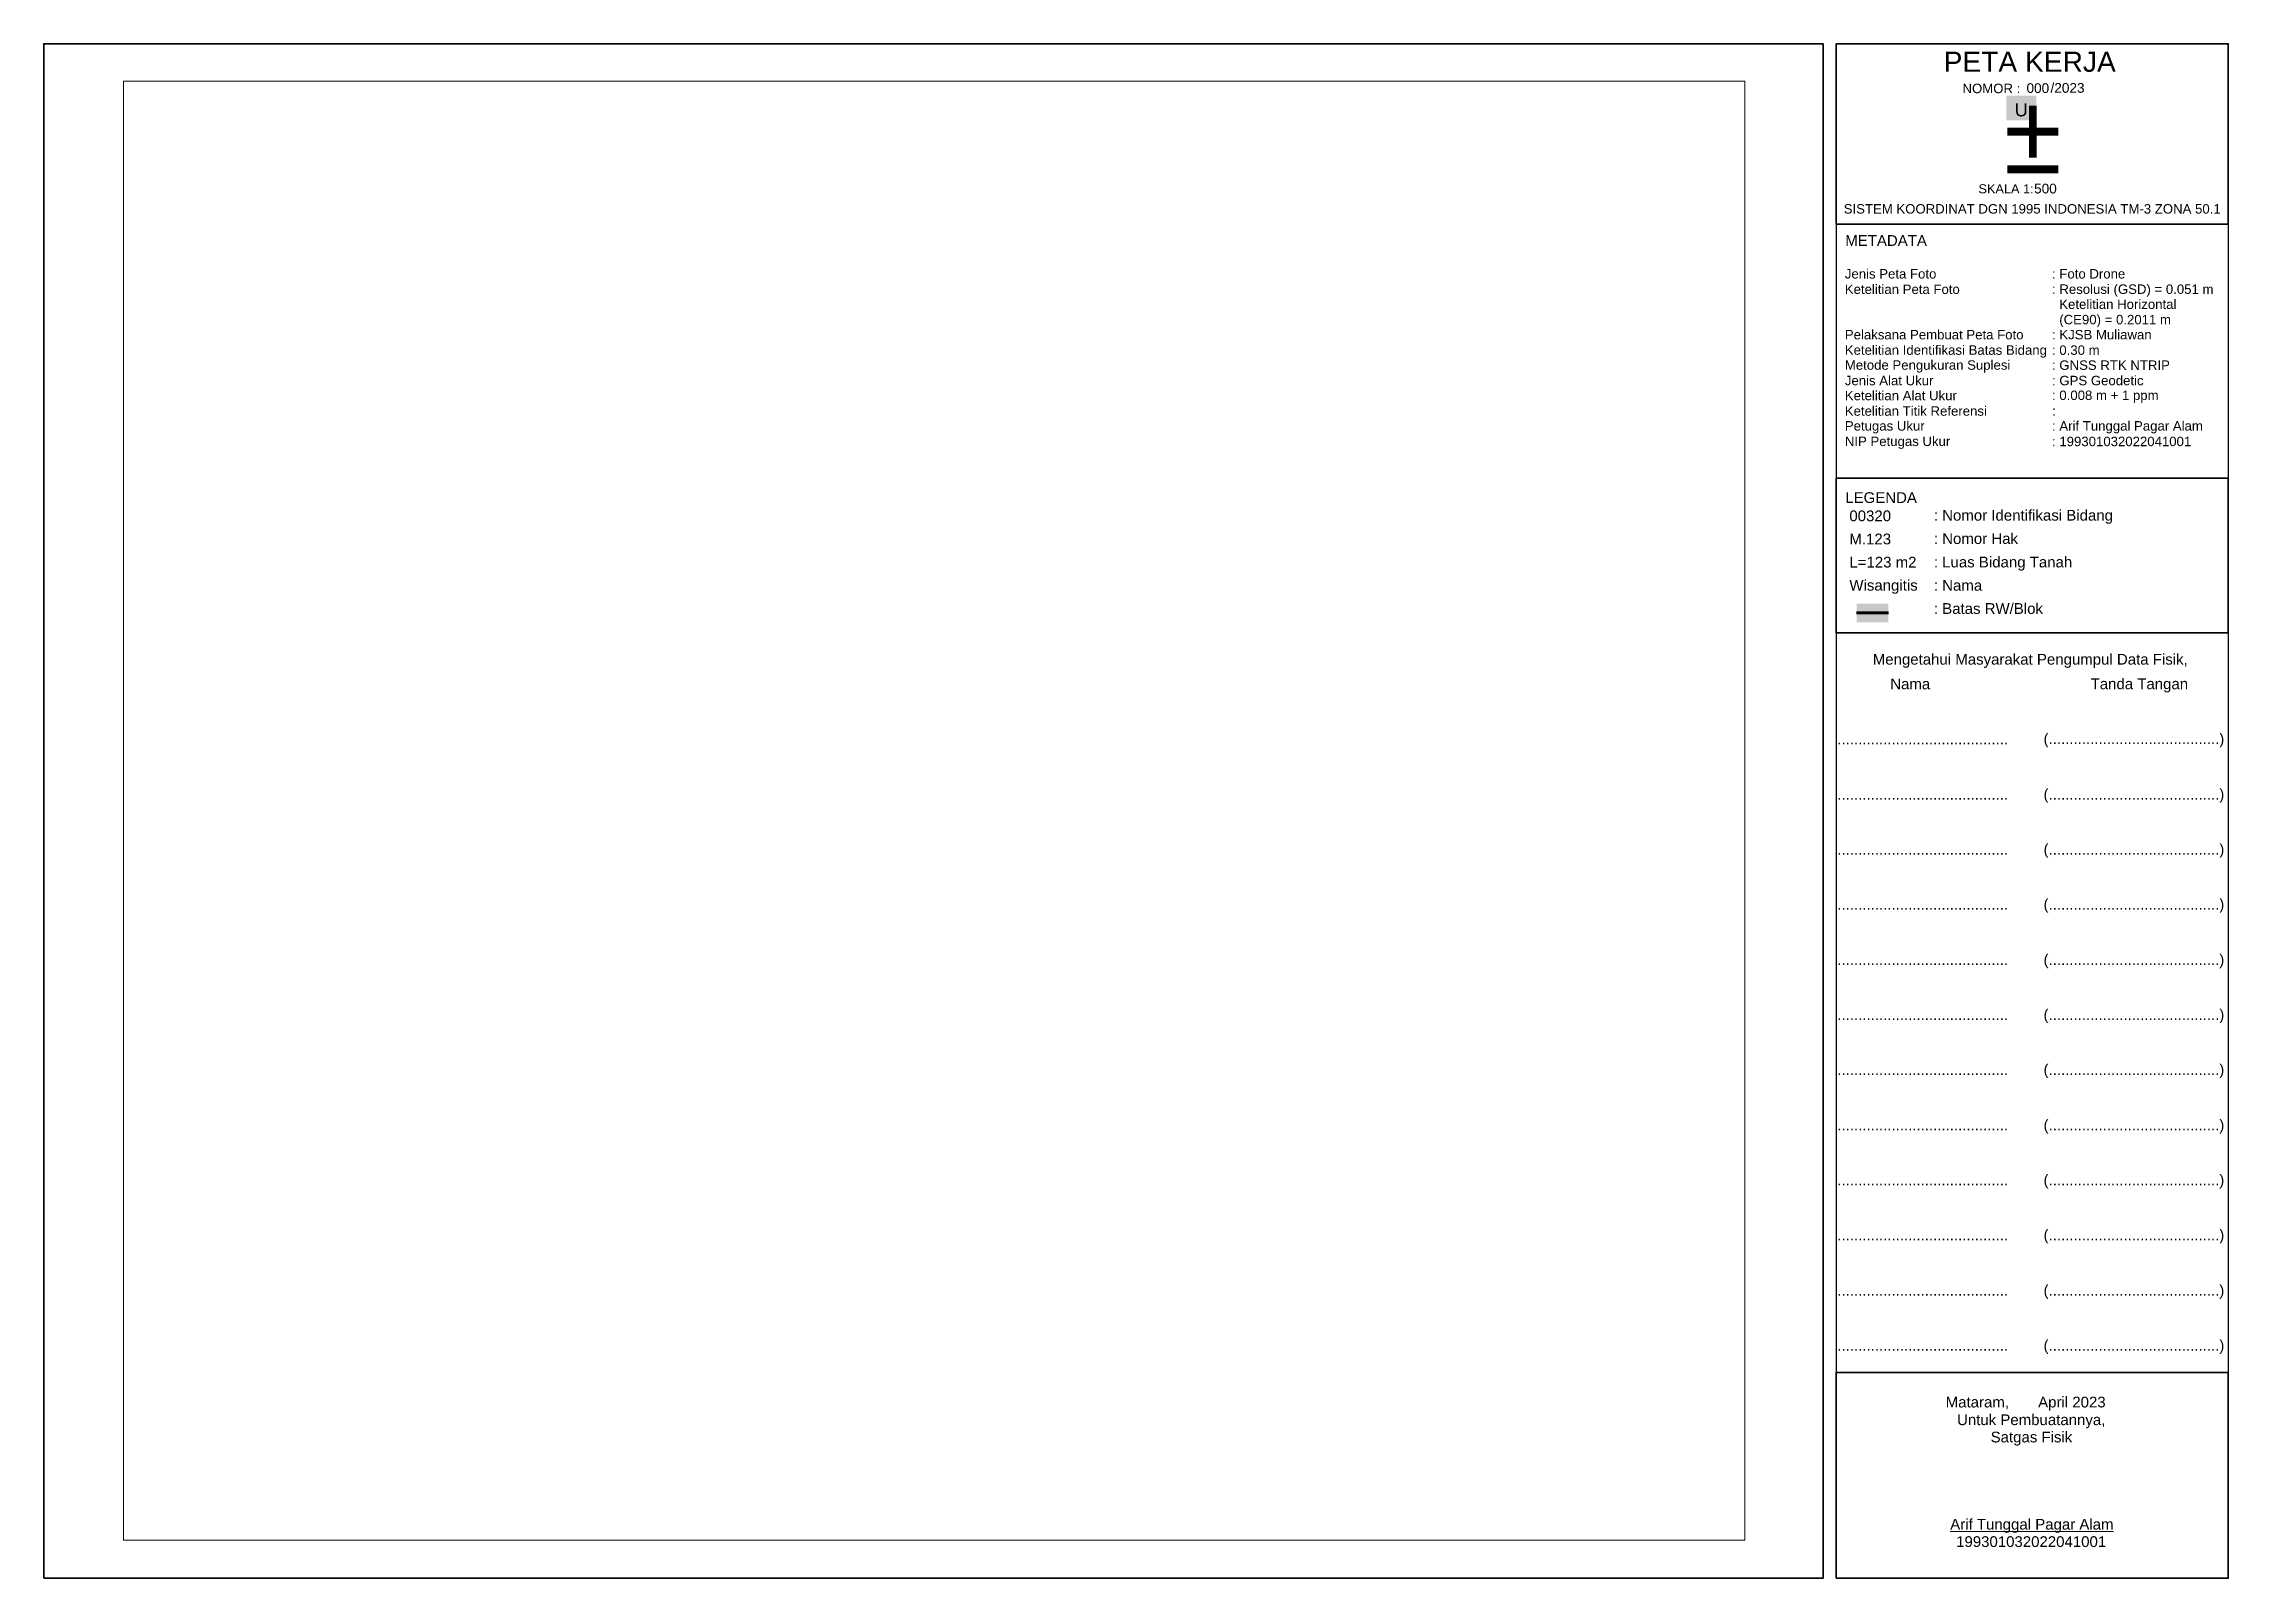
# Paper-space layout '001' of a CAD drawing. Header units: inches, sheet in millimetres. Extents: x 7 to 412, y 7 to 291.
import ezdxf
from ezdxf.enums import TextEntityAlignment as Align

# ---------------------------------------------------------------- set-up
doc = ezdxf.new("R2010")
doc.units = ezdxf.units.IN
doc.header["$MEASUREMENT"] = 0
for name, color, linetype in [('0 @ 1', 7, 'Continuous'), ('GRIDLAYOUT', 7, 'Continuous'), ('Layout', 7, 'Continuous'), ('PDF_Other', 7, 'Continuous'), ('PDF_Other 2', 7, 'Continuous'), ('PDF_Text', 7, 'Continuous')]:
    doc.layers.add(name, color=color, linetype=linetype)
doc.styles.add('PDF Arial', font='arial.ttf')
doc.styles.add('PDF ESRI North', font='esri_40.ttf')
doc.styles.get("Standard").update_dxf_attribs({"font": 'arial.ttf'})

# ---------------------------------------------------------------- blocks, each defined once
blk = doc.blocks.new('U')
at = {"layer": 'PDF_Other 2', "color": 7, "lineweight": 35, "true_color": 0xffffff}
blk.add_solid([(372.75, 276.26), (372.75, 280.8), (378.3, 276.26), (378.3, 280.8)], dxfattribs=at)
at = {"layer": 'PDF_Text', "style": 'PDF ESRI North'}
blk.add_text('±', height=14.49, dxfattribs=at).set_placement((372.33, 266.42))
at = {"layer": 'PDF_Text', "insert": (374.3, 276.95), "char_height": 2.41, "attachment_point": 7, "style": 'PDF Arial'}
blk.add_mtext('U', dxfattribs=at)
blk = doc.blocks.new('ket2')
at = {"color": 0, "linetype": 'Continuous'}
blk.add_attdef('NOPTK', text='', height=1.8, dxfattribs=at).set_placement((2.69, 18.57), align=Align.RIGHT)
blk.add_attdef('SKALA', (-0.1, -0.02), '', height=1.8, dxfattribs=at)

psp = doc.layouts.new('001')

# ---------------------------------------------------------------- linework, layer by layer
for p, q in [((339.12, 291.39), (339.12, 7.42)), ((411.68, 291.39), (411.68, 7.42))]:
    psp.add_line(p, q)
at = {"layer": 'PDF_Other', "lineweight": 35}
psp.add_lwpolyline([(7.43, 7.42), (7.43, 291.39), (336.68, 291.39), (336.68, 7.42)], close=True, dxfattribs=at)
at = {"layer": 'PDF_Other 2', "lineweight": 35}
for points in [[(339.12, 258.02), (339.12, 291.39), (411.68, 291.39), (411.68, 258.02)], [(339.12, 182.36), (339.12, 211.02), (411.68, 211.02), (411.68, 182.36)], [(339.12, 7.42), (339.12, 45.5), (411.68, 45.5), (411.68, 7.42)]]:
    psp.add_lwpolyline(points, close=True, dxfattribs=at)
at = {"layer": 'PDF_Other 2', "color": 2, "lineweight": 106}
psp.add_lwpolyline([(342.9, 186.06), (348.79, 186.06)], dxfattribs=at)
at = {"layer": 'PDF_Other 2', "lineweight": 18}
psp.add_lwpolyline([(360.22, 16.06), (390.45, 16.06)], dxfattribs=at)
at = {"layer": 'PDF_Other 2', "color": 251, "lineweight": 0, "true_color": 0x535353}
psp.add_solid([(342.9, 184.29), (342.9, 187.74), (348.79, 184.29), (348.79, 187.74)], dxfattribs=at)

# ---------------------------------------------------------------- block references
psp.add_blockref('U', (-2.15, 0.95))
at = {"layer": '0 @ 1', "color": 0, "linetype": 'Continuous'}
psp.add_blockref('ket2', (375.84, 263.7), dxfattribs=at).add_auto_attribs({'SKALA': '500', 'NOPTK': '000'})

# ---------------------------------------------------------------- texts
at = {"layer": 'Layout', "insert": (378.78, 282.29), "char_height": 1.8, "attachment_point": 7}
psp.add_mtext('{\\fArial|b0|i0|c0|p18;/2023}', dxfattribs=at)
at = {"layer": 'PDF_Text', "attachment_point": 7, "style": 'PDF Arial'}
for s, insert, char_height in [('PETA KERJA', (359, 286.13), 3.731), ('NOMOR :      ', (362.49, 282.21), 1.7451), ('SKALA 1:', (365.45, 263.67), 1.685), ('SISTEM KOORDINAT DGN 1995 INDONESIA TM-3 ZONA 50.1', (340.51, 259.93), 1.7451), ('METADATA', (340.8, 253.98), 1.986), ('Jenis Peta Foto', (340.72, 247.91), 1.7451), ('Ketelitian Peta Foto', (340.72, 245.05), 1.7451), (': Foto Drone', (379.06, 247.91), 1.7451), (': Resolusi (GSD) = 0.051 m', (379.06, 244.57), 1.7451), ('Ketelitian Horizontal', (380.4, 242.28), 1.7451), ('Pelaksana Pembuat Peta Foto', (340.72, 236.65), 1.7451), (': KJSB Muliawan', (379.06, 236.65), 1.7451), ('(CE90) = 0.2011 m', (380.4, 238.94), 1.7451), ('Ketelitian Identifikasi Batas Bidang', (340.72, 233.3), 1.7451), (': 0.30 m', (379.06, 233.79), 1.745), ('Metode Pengukuran Suplesi', (340.72, 230.53), 1.7451), (': GNSS RTK NTRIP', (379.06, 231.01), 1.7451), ('Jenis Alat Ukur', (340.72, 228.16), 1.7451), ('Ketelitian Alat Ukur', (340.72, 225.38), 1.7451), (': GPS Geodetic', (379.06, 228.16), 1.7451), (': 0.008 m + 1 ppm', (379.06, 224.93), 1.7451), ('Ketelitian Titik Referensi', (340.72, 222.52), 1.7451), (':', (379.06, 222.55), 1.75), ('Petugas Ukur', (340.72, 219.27), 1.7451), ('NIP Petugas Ukur', (340.72, 216.41), 1.7451), (': Arif Tunggal Pagar Alam', (379.06, 219.27), 1.7451), (': 199301032022041001', (379.06, 216.89), 1.7451), ('LEGENDA', (340.8, 206.37), 1.986), ('00320', (341.56, 203), 1.986), (': Nomor Identifikasi Bidang', (357.19, 202.54), 1.9858), ('M.123', (341.56, 198.72), 1.986), (': Nomor Hak', (357.19, 198.8), 1.9858), ('L=123 m2', (341.56, 194.43), 1.986), (': Luas Bidang Tanah', (357.19, 193.88), 1.9858), ('Wisangitis', (341.56, 189.59), 1.986), (': Nama', (357.19, 190.14), 1.986), (': Batas RW/Blok', (357.19, 185.85), 1.9858), ('Mengetahui Masyarakat Pengumpul Data Fisik,', (345.89, 175.89), 1.9858), ('Nama', (349.12, 171.9), 1.986), ('Tanda Tangan', (386.2, 171.35), 1.9858), ('.........................................', (339.33, 161.76), 1.9858), ('(.........................................)', (377.49, 161.18), 1.9858), ('.........................................', (339.33, 151.51), 1.9858), ('(.........................................)', (377.49, 150.92), 1.9858), ('.........................................', (339.33, 141.33), 1.9858), ('(.........................................)', (377.49, 140.75), 1.9858), ('.........................................', (339.33, 131.16), 1.9858), ('(.........................................)', (377.49, 130.58), 1.9858), ('(.........................................)', (377.49, 120.32), 1.9858), ('.........................................', (339.33, 120.91), 1.9858), ('.........................................', (339.33, 110.74), 1.9858), ('(.........................................)', (377.49, 110.15), 1.9858), ('(.........................................)', (377.49, 99.98), 1.9858), ('.........................................', (339.33, 100.56), 1.9858), ('.........................................', (339.33, 90.31), 1.9858), ('(.........................................)', (377.49, 89.72), 1.9858), ('(.........................................)', (377.49, 79.55), 1.9858), ('.........................................', (339.33, 80.14), 1.9858), ('.........................................', (339.33, 69.96), 1.9858), ('(.........................................)', (377.49, 69.38), 1.9858), ('(.........................................)', (377.49, 59.12), 1.9858), ('.........................................', (339.33, 59.71), 1.9858), ('.........................................', (339.33, 49.54), 1.9858), ('(.........................................)', (377.49, 48.95), 1.9858), ('Mataram,       April 2023', (359.38, 38.44), 1.9858), ('Untuk Pembuatannya,', (361.48, 35.17), 1.9858), ('Satgas Fisik', (367.7, 31.97), 1.9858), ('Arif Tunggal Pagar Alam', (360.22, 15.83), 1.9858), ('199301032022041001', (361.31, 13.19), 1.9858)]:
    psp.add_mtext(s, dxfattribs=dict(at, insert=insert, char_height=char_height))

# ---------------------------------------------------------------- viewports
at = {"layer": 'GRIDLAYOUT'}
psp.add_viewport(center=(172.22, 149.45), size=(300, 270), view_center_point=(267145.81, 547822.43), view_height=94.5, dxfattribs=at)

doc.saveas('drawing.dxf')
